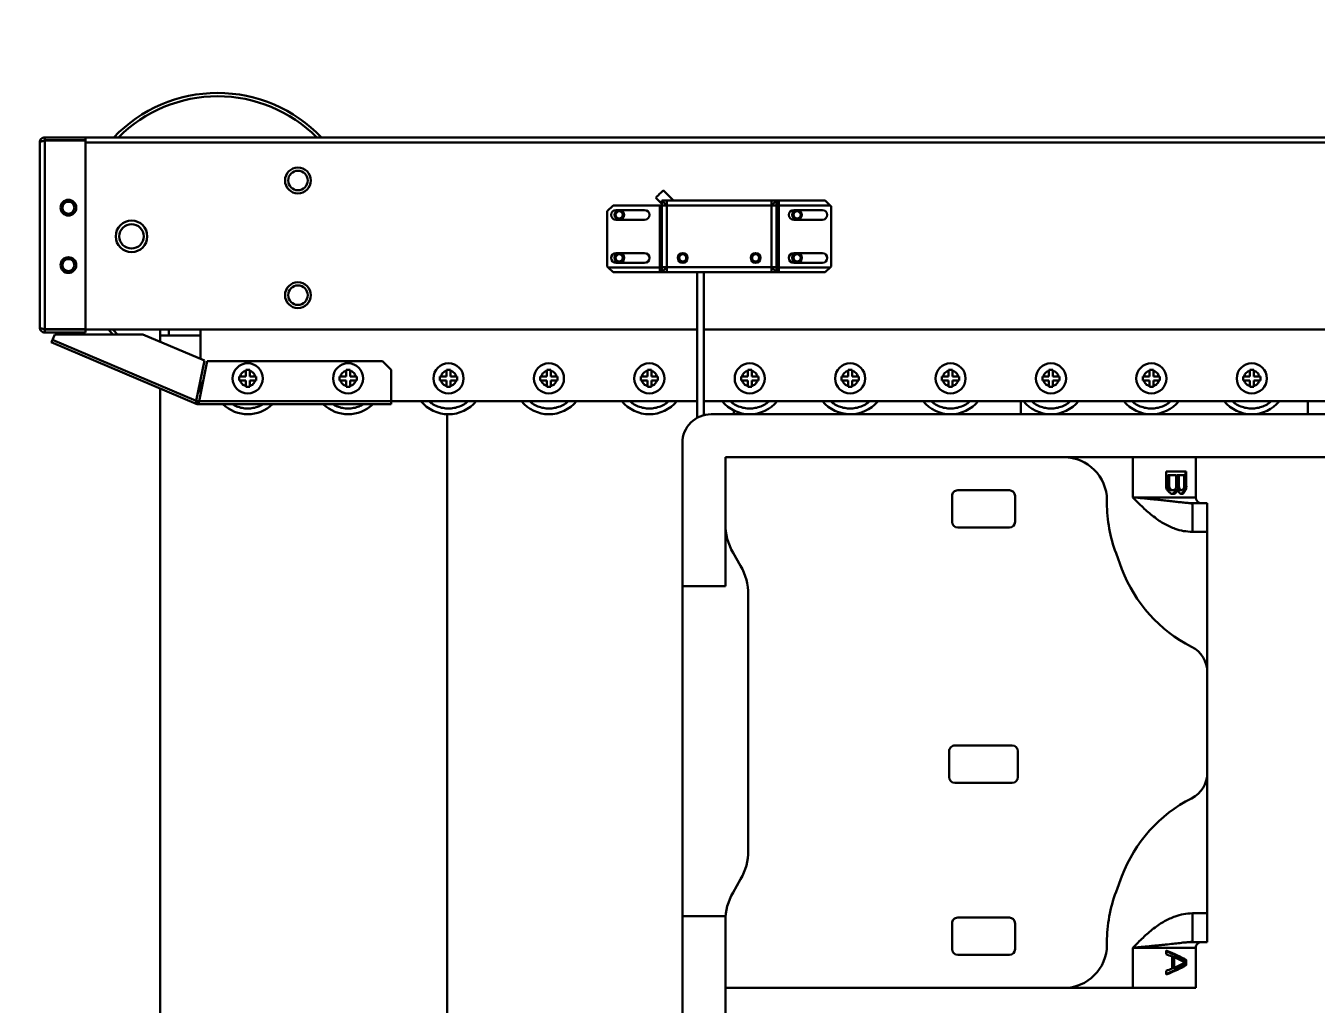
# Model space of a CAD drawing. Header units: millimetres. Extents: x 914 to 910632, y -176 to 682692.
# Drawn here: x 26223.9 to 26673.7, y 8323.2 to 8664.3 of the extents above; entities that cross this region are included whole.
import ezdxf

# ---------------------------------------------------------------- set-up
doc = ezdxf.new("R2010")
doc.units = ezdxf.units.MM
doc.layers.add('画图', color=3, linetype='Continuous', lineweight=30)
doc.styles.get("Standard").update_dxf_attribs({"font": 'arial.ttf'})
doc.dimstyles.new('INTE$0', dxfattribs={"dimscale": 80, "dimtxt": 3.5, "dimasz": 3, "dimexe": 3, "dimexo": 0, "dimgap": 1, "dimtad": 1, "dimdec": 0, "dimdsep": 46, "dimtxsty": 'Standard', "dimcen": 0, "dimclrd": 1, "dimclre": 1, "dimclrt": 3, "dimaunit": 1, "dimadec": 1, "dimazin": 2, "dimtfac": 1, "dimtdec": 0, "dimtmove": 0, "dimatfit": 0, "dimfxl": 1, "dimarcsym": 0})

# ---------------------------------------------------------------- blocks, each defined once
blk = doc.blocks.new('SDHGSJH')
at = {"color": 7, "linetype": 'Continuous', "lineweight": 30}
for p, q in [((2000, -336.74), (2000, 336.74)), ((2000, -336.74), (2000, 336.74)), ((1900, 328.22), (1900, -327.8)), ((1818, -152.79), (1818, 47.21)), ((1803, -127.79), (1803, -12.79)), ((1639, -127.79), (1639, -141.79)), ((1639, -127.79), (1661, -127.79)), ((1661, -141.79), (1661, -127.79)), ((1661, -127.79), (1685, -127.79)), ((1685, -127.79), (1803, -127.79)), ((1803, -127.79), (1803, -151.07)), ((1649.39, -132.6), (1642.62, -135.79)), ((1646.61, -138.5), (1646.61, -134.75)), ((1647.27, -134.75), (1646.61, -134.75)), ((1647.27, -134.54), (1647.27, -138.7)), ((1649.39, -132.45), (1649.39, -133.7)), ((1642.32, -137.45), (1642.32, -135.79)), ((1642.32, -135.79), (1642.62, -135.79)), ((1642.62, -137.45), (1642.32, -137.45)), ((1642.62, -135.79), (1642.62, -137.45)), ((1642.62, -137.45), (1649.39, -140.65)), ((1646.61, -138.5), (1647.27, -138.5)), ((1722, -139.29), (1704, -139.29)), ((1640.22, -143.79), (1635, -143.79)), ((1635, -153.79), (1635, -143.79)), ((1641.67, -143.73), (1640.22, -143.98)), ((1640.22, -153.79), (1640.22, -143.79)), ((1641.62, -143.71), (1640.54, -143.77)), ((1649.39, -139.54), (1649.39, -140.79)), ((1670, -143.72), (1670, -142.79)), ((1702, -150.29), (1702, -141.29)), ((1724, -141.29), (1724, -150.29)), ((1722, -152.29), (1704, -152.29)), ((1818, -152.79), (1803, -152.79)), ((1818, -267.79), (1818, -152.79)), ((1635, -153.79), (1640.22, -153.79)), ((1635, -202.79), (1635, -153.79)), ((1666.82, -161.28), (1664.75, -166.8)), ((1797.68, -165.65), (1800.32, -161.07)), ((1795, -264.93), (1795, -175.65)), ((1701, -210.29), (1701, -201.29)), ((1723, -199.29), (1703, -199.29)), ((1725, -201.29), (1725, -210.29)), ((1635, -237.79), (1635, -202.79)), ((1723, -212.29), (1703, -212.29)), ((1635, -286.79), (1635, -237.79)), ((1803, -289.5), (1803, -267.79)), ((1803, -267.79), (1818, -267.79)), ((1818, -317.79), (1818, -267.79)), ((1664.75, -273.78), (1666.82, -279.3)), ((1800.32, -279.5), (1797.68, -274.93)), ((1635, -286.79), (1640.22, -286.79)), ((1635, -296.79), (1635, -286.79)), ((1640.22, -296.79), (1640.22, -286.79)), ((1702, -299.29), (1702, -290.29)), ((1722, -288.29), (1704, -288.29)), ((1724, -290.29), (1724, -299.29)), ((1803, -289.5), (1803, -312.79)), ((1635, -296.79), (1640.22, -296.79)), ((1640.22, -296.6), (1641.67, -296.85)), ((1670, -296.85), (1670, -297.79)), ((1639, -298.79), (1639, -312.79)), ((1643.22, -300.91), (1642.77, -301.75)), ((1643.22, -300.91), (1642.79, -300.91)), ((1643.82, -300.29), (1643.22, -300.91)), ((1643.82, -300.29), (1643.29, -300.29)), ((1643.68, -300.08), (1644.22, -300.08)), ((1644.08, -301.33), (1643.81, -301.33)), ((1644.24, -300.09), (1643.82, -300.29)), ((1644.08, -301.33), (1644.72, -301.33)), ((1644.72, -301.33), (1645.17, -301.54)), ((1645.37, -301.33), (1645.52, -300.91)), ((1645.37, -301.33), (1646.08, -301.33)), ((1646.23, -300.91), (1645.52, -300.91)), ((1646.23, -300.91), (1646.08, -301.33)), ((1646.83, -300.29), (1646.14, -300.29)), ((1646.83, -300.29), (1646.23, -300.91)), ((1646.61, -300.08), (1647.44, -300.08)), ((1647.27, -301.33), (1646.78, -301.33)), ((1647.28, -300.08), (1646.83, -300.29)), ((1647.88, -301.33), (1647.27, -301.33)), ((1647.88, -301.33), (1648.33, -301.54)), ((1661, -312.79), (1661, -298.79)), ((1722, -301.29), (1704, -301.29)), ((1642.32, -307.79), (1642.32, -302.79)), ((1642.62, -302.79), (1642.32, -302.79)), ((1642.77, -301.75), (1642.43, -301.75)), ((1642.77, -301.75), (1642.62, -302.79)), ((1642.62, -302.79), (1642.62, -307.79)), ((1643.04, -302.58), (1643.04, -306.54)), ((1644.5, -301.54), (1645.17, -301.54)), ((1644.78, -301.95), (1645.47, -301.95)), ((1644.93, -306.54), (1644.93, -302.58)), ((1644.93, -302.58), (1645.62, -302.58)), ((1645.17, -301.54), (1645.47, -301.95)), ((1645.47, -301.95), (1645.62, -302.58)), ((1645.62, -302.58), (1645.62, -306.54)), ((1645.82, -302.58), (1645.82, -306.54)), ((1647.78, -301.54), (1648.33, -301.54)), ((1648.13, -301.95), (1648.63, -301.95)), ((1648.3, -306.54), (1648.3, -302.58)), ((1648.3, -302.58), (1648.78, -302.58)), ((1648.33, -301.54), (1648.63, -301.95)), ((1648.63, -301.95), (1648.78, -302.58)), ((1648.78, -302.58), (1648.78, -306.54)), ((1649.39, -302.79), (1649.39, -307.79)), ((1649.39, -307.79), (1642.32, -307.79)), ((1643.04, -306.54), (1644.93, -306.54)), ((1644.93, -306.54), (1645.62, -306.54)), ((1645.82, -306.54), (1648.3, -306.54)), ((1648.3, -306.54), (1648.78, -306.54)), ((1593, -312.79), (1654.44, -312.79)), ((1661, -312.79), (1654.44, -312.79)), ((1685, -312.79), (1661, -312.79)), ((1803, -312.79), (1685, -312.79)), ((1138, -327.79), (1808, -327.79)), ((1600, -332.29), (1600, -327.79)), ((1700, -327.79), (1700, -332.29)), ((1800, -329.06), (1800, -327.79)), ((1810.46, -327.48), (1810.46, -377.29)), ((1812.86, -377.29), (1812.86, -326.53)), ((1810.46, -332.29), (1116, -332.29)), ((1919.5, -332.29), (1812.86, -332.29)), ((1919.5, -331.29), (1919.5, -332.29)), ((1986.79, -331.29), (1919.5, -331.29)), ((1986.43, -332.29), (1919.5, -332.29)), ((1919.5, -332.29), (1919.5, -343.29)), ((1986.43, -332.29), (1983.58, -346.29)), ((1984.56, -346.49), (1987.41, -332.49)), ((1986.79, -332.29), (1986.43, -332.29)), ((1986.79, -332.29), (1986.79, -331.29)), ((1987.08, -332.35), (1987.47, -331.43)), ((1987.08, -332.35), (1987.41, -332.49)), ((2037.57, -353.78), (1987.41, -332.49)), ((1987.47, -331.43), (2037.96, -352.86)), ((1618.8, -337.63), (1618.8, -337.29)), ((1618.8, -337.29), (1620.2, -337.29)), ((1620.2, -337.29), (1620.2, -337.63)), ((1653.8, -337.63), (1653.8, -337.29)), ((1653.8, -337.29), (1655.2, -337.29)), ((1655.2, -337.29), (1655.2, -337.63)), ((1688.8, -337.63), (1688.8, -337.29)), ((1688.8, -337.29), (1690.2, -337.29)), ((1690.2, -337.29), (1690.2, -337.63)), ((1723.8, -337.63), (1723.8, -337.29)), ((1723.8, -337.29), (1725.2, -337.29)), ((1725.2, -337.29), (1725.2, -337.63)), ((1758.8, -337.63), (1758.8, -337.29)), ((1758.8, -337.29), (1760.2, -337.29)), ((1760.2, -337.29), (1760.2, -337.63)), ((1793.8, -337.63), (1793.8, -337.29)), ((1793.8, -337.29), (1795.2, -337.29)), ((1795.2, -337.29), (1795.2, -337.63)), ((1828.8, -337.63), (1828.8, -337.29)), ((1828.8, -337.29), (1830.2, -337.29)), ((1830.2, -337.29), (1830.2, -337.63)), ((1863.8, -337.63), (1863.8, -337.29)), ((1863.8, -337.29), (1865.2, -337.29)), ((1865.2, -337.29), (1865.2, -337.63)), ((1898.8, -337.63), (1898.8, -337.29)), ((1898.8, -337.29), (1900.2, -337.29)), ((1900.2, -337.29), (1900.2, -337.63)), ((1933.8, -337.63), (1933.8, -337.29)), ((1933.8, -337.29), (1935.2, -337.29)), ((1935.2, -337.29), (1935.2, -337.63)), ((1968.8, -337.63), (1968.8, -337.29)), ((1968.8, -337.29), (1970.2, -337.29)), ((1970.2, -337.29), (1970.2, -337.63)), ((1986, -335.29), (1985.85, -335.14)), ((1986, -339.42), (1986, -335.29)), ((1616.5, -339.59), (1616.84, -339.59)), ((1616.5, -340.99), (1616.5, -339.59)), ((1616.84, -340.99), (1616.5, -340.99)), ((1618.8, -339.59), (1616.84, -339.59)), ((1616.84, -340.99), (1618.8, -340.99)), ((1618.8, -337.63), (1618.8, -339.59)), ((1618.8, -340.99), (1618.8, -342.95)), ((1620.2, -339.59), (1620.2, -337.63)), ((1622.16, -339.59), (1620.2, -339.59)), ((1620.2, -342.95), (1620.2, -340.99)), ((1620.2, -340.99), (1622.16, -340.99)), ((1622.16, -339.59), (1622.5, -339.59)), ((1622.5, -340.99), (1622.16, -340.99)), ((1622.5, -339.59), (1622.5, -340.99)), ((1651.5, -339.59), (1651.84, -339.59)), ((1651.5, -340.99), (1651.5, -339.59)), ((1651.84, -340.99), (1651.5, -340.99)), ((1653.8, -339.59), (1651.84, -339.59)), ((1651.84, -340.99), (1653.8, -340.99)), ((1653.8, -337.63), (1653.8, -339.59)), ((1653.8, -340.99), (1653.8, -342.95)), ((1655.2, -339.59), (1655.2, -337.63)), ((1657.16, -339.59), (1655.2, -339.59)), ((1655.2, -342.95), (1655.2, -340.99)), ((1655.2, -340.99), (1657.16, -340.99)), ((1657.16, -339.59), (1657.5, -339.59)), ((1657.5, -340.99), (1657.16, -340.99)), ((1657.5, -339.59), (1657.5, -340.99)), ((1686.5, -339.59), (1686.84, -339.59)), ((1686.5, -340.99), (1686.5, -339.59)), ((1686.84, -340.99), (1686.5, -340.99)), ((1688.8, -339.59), (1686.84, -339.59)), ((1686.84, -340.99), (1688.8, -340.99)), ((1688.8, -337.63), (1688.8, -339.59)), ((1688.8, -340.99), (1688.8, -342.95)), ((1690.2, -339.59), (1690.2, -337.63)), ((1692.16, -339.59), (1690.2, -339.59)), ((1690.2, -342.95), (1690.2, -340.99)), ((1690.2, -340.99), (1692.16, -340.99)), ((1692.16, -339.59), (1692.5, -339.59)), ((1692.5, -340.99), (1692.16, -340.99)), ((1692.5, -339.59), (1692.5, -340.99)), ((1721.5, -339.59), (1721.84, -339.59)), ((1721.5, -340.99), (1721.5, -339.59)), ((1721.84, -340.99), (1721.5, -340.99)), ((1723.8, -339.59), (1721.84, -339.59)), ((1721.84, -340.99), (1723.8, -340.99)), ((1723.8, -337.63), (1723.8, -339.59)), ((1723.8, -340.99), (1723.8, -342.95)), ((1725.2, -339.59), (1725.2, -337.63)), ((1727.16, -339.59), (1725.2, -339.59)), ((1725.2, -342.95), (1725.2, -340.99)), ((1725.2, -340.99), (1727.16, -340.99)), ((1727.16, -339.59), (1727.5, -339.59)), ((1727.5, -340.99), (1727.16, -340.99)), ((1727.5, -339.59), (1727.5, -340.99)), ((1756.5, -339.59), (1756.84, -339.59)), ((1756.5, -340.99), (1756.5, -339.59)), ((1756.84, -340.99), (1756.5, -340.99)), ((1758.8, -339.59), (1756.84, -339.59)), ((1756.84, -340.99), (1758.8, -340.99)), ((1758.8, -337.63), (1758.8, -339.59)), ((1758.8, -340.99), (1758.8, -342.95)), ((1760.2, -339.59), (1760.2, -337.63)), ((1762.16, -339.59), (1760.2, -339.59)), ((1760.2, -342.95), (1760.2, -340.99)), ((1760.2, -340.99), (1762.16, -340.99)), ((1762.16, -339.59), (1762.5, -339.59)), ((1762.5, -340.99), (1762.16, -340.99)), ((1762.5, -339.59), (1762.5, -340.99)), ((1791.5, -339.59), (1791.84, -339.59)), ((1791.5, -340.99), (1791.5, -339.59)), ((1791.84, -340.99), (1791.5, -340.99)), ((1793.8, -339.59), (1791.84, -339.59)), ((1791.84, -340.99), (1793.8, -340.99)), ((1793.8, -337.63), (1793.8, -339.59)), ((1793.8, -340.99), (1793.8, -342.95)), ((1795.2, -339.59), (1795.2, -337.63)), ((1797.16, -339.59), (1795.2, -339.59)), ((1795.2, -342.95), (1795.2, -340.99)), ((1795.2, -340.99), (1797.16, -340.99)), ((1797.16, -339.59), (1797.5, -339.59)), ((1797.5, -340.99), (1797.16, -340.99)), ((1797.5, -339.59), (1797.5, -340.99)), ((1826.5, -339.59), (1826.84, -339.59)), ((1826.5, -340.99), (1826.5, -339.59)), ((1826.84, -340.99), (1826.5, -340.99)), ((1828.8, -339.59), (1826.84, -339.59)), ((1826.84, -340.99), (1828.8, -340.99)), ((1828.8, -337.63), (1828.8, -339.59)), ((1828.8, -340.99), (1828.8, -342.95)), ((1830.2, -339.59), (1830.2, -337.63)), ((1832.16, -339.59), (1830.2, -339.59)), ((1830.2, -342.95), (1830.2, -340.99)), ((1830.2, -340.99), (1832.16, -340.99)), ((1832.16, -339.59), (1832.5, -339.59)), ((1832.5, -340.99), (1832.16, -340.99)), ((1832.5, -339.59), (1832.5, -340.99)), ((1861.5, -339.59), (1861.84, -339.59)), ((1861.5, -340.99), (1861.5, -339.59)), ((1861.84, -340.99), (1861.5, -340.99)), ((1863.8, -339.59), (1861.84, -339.59)), ((1861.84, -340.99), (1863.8, -340.99)), ((1863.8, -337.63), (1863.8, -339.59)), ((1863.8, -340.99), (1863.8, -342.95)), ((1865.2, -339.59), (1865.2, -337.63)), ((1867.16, -339.59), (1865.2, -339.59)), ((1865.2, -342.95), (1865.2, -340.99)), ((1865.2, -340.99), (1867.16, -340.99)), ((1867.16, -339.59), (1867.5, -339.59)), ((1867.5, -340.99), (1867.16, -340.99)), ((1867.5, -339.59), (1867.5, -340.99)), ((1896.5, -339.59), (1896.84, -339.59)), ((1896.5, -340.99), (1896.5, -339.59)), ((1896.84, -340.99), (1896.5, -340.99)), ((1898.8, -339.59), (1896.84, -339.59)), ((1896.84, -340.99), (1898.8, -340.99)), ((1898.8, -337.63), (1898.8, -339.59)), ((1898.8, -340.99), (1898.8, -342.95)), ((1900.2, -339.59), (1900.2, -337.63)), ((1902.16, -339.59), (1900.2, -339.59)), ((1900.2, -342.95), (1900.2, -340.99)), ((1900.2, -340.99), (1902.16, -340.99)), ((1902.16, -339.59), (1902.5, -339.59)), ((1902.5, -340.99), (1902.16, -340.99)), ((1902.5, -339.59), (1902.5, -340.99)), ((1931.5, -339.59), (1931.84, -339.59)), ((1931.5, -340.99), (1931.5, -339.59)), ((1931.84, -340.99), (1931.5, -340.99)), ((1933.8, -339.59), (1931.84, -339.59)), ((1931.84, -340.99), (1933.8, -340.99)), ((1933.8, -337.63), (1933.8, -339.59)), ((1933.8, -340.99), (1933.8, -342.95)), ((1935.2, -339.59), (1935.2, -337.63)), ((1937.16, -339.59), (1935.2, -339.59)), ((1935.2, -342.95), (1935.2, -340.99)), ((1935.2, -340.99), (1937.16, -340.99)), ((1937.16, -339.59), (1937.5, -339.59)), ((1937.5, -340.99), (1937.16, -340.99)), ((1937.5, -339.59), (1937.5, -340.99)), ((1966.5, -339.59), (1966.84, -339.59)), ((1966.5, -340.99), (1966.5, -339.59)), ((1966.84, -340.99), (1966.5, -340.99)), ((1968.8, -339.59), (1966.84, -339.59)), ((1966.84, -340.99), (1968.8, -340.99)), ((1968.8, -337.63), (1968.8, -339.59)), ((1968.8, -340.99), (1968.8, -342.95)), ((1970.2, -339.59), (1970.2, -337.63)), ((1972.16, -339.59), (1970.2, -339.59)), ((1970.2, -342.95), (1970.2, -340.99)), ((1970.2, -340.99), (1972.16, -340.99)), ((1972.16, -339.59), (1972.5, -339.59)), ((1972.5, -340.99), (1972.16, -340.99)), ((1972.5, -339.59), (1972.5, -340.99)), ((1618.8, -343.29), (1618.8, -342.95)), ((1620.2, -343.29), (1618.8, -343.29)), ((1620.2, -342.95), (1620.2, -343.29)), ((1653.8, -343.29), (1653.8, -342.95)), ((1655.2, -343.29), (1653.8, -343.29)), ((1655.2, -342.95), (1655.2, -343.29)), ((1688.8, -343.29), (1688.8, -342.95)), ((1690.2, -343.29), (1688.8, -343.29)), ((1690.2, -342.95), (1690.2, -343.29)), ((1723.8, -343.29), (1723.8, -342.95)), ((1725.2, -343.29), (1723.8, -343.29)), ((1725.2, -342.95), (1725.2, -343.29)), ((1758.8, -343.29), (1758.8, -342.95)), ((1760.2, -343.29), (1758.8, -343.29)), ((1760.2, -342.95), (1760.2, -343.29)), ((1793.8, -343.29), (1793.8, -342.95)), ((1795.2, -343.29), (1793.8, -343.29)), ((1795.2, -342.95), (1795.2, -343.29)), ((1828.8, -343.29), (1828.8, -342.95)), ((1830.2, -343.29), (1828.8, -343.29)), ((1830.2, -342.95), (1830.2, -343.29)), ((1863.8, -343.29), (1863.8, -342.95)), ((1865.2, -343.29), (1863.8, -343.29)), ((1865.2, -342.95), (1865.2, -343.29)), ((1898.8, -343.29), (1898.8, -342.95)), ((1900.2, -343.29), (1898.8, -343.29)), ((1900.2, -342.95), (1900.2, -343.29)), ((1919.5, -343.29), (1922.5, -346.29)), ((1922.5, -346.29), (1983.58, -346.29)), ((1933.8, -343.29), (1933.8, -342.95)), ((1935.2, -343.29), (1933.8, -343.29)), ((1935.2, -342.95), (1935.2, -343.29)), ((1968.8, -343.29), (1968.8, -342.95)), ((1970.2, -343.29), (1968.8, -343.29)), ((1970.2, -342.95), (1970.2, -343.29)), ((1984.56, -346.49), (2006.08, -355.62)), ((1986, -357.29), (1986, -347.1)), ((1986, -355.29), (1997, -355.29)), ((1997, -357.29), (1997, -355.29)), ((1997, -355.29), (2000, -355.29)), ((2000, -355.29), (2000, -353.04)), ((2000, -355.29), (2000, -357.29)), ((2036.79, -355.62), (2037.57, -353.78)), ((1810.46, -357.29), (1017.09, -357.29)), ((1113, -357.29), (1810.46, -357.29)), ((1812.86, -357.29), (1986, -357.29)), ((2026, -357.29), (1812.86, -357.29)), ((2006.08, -355.62), (2036.79, -355.62)), ((2016.5, -355.62), (2018, -357.29)), ((2026, -356.29), (2026, -357.29)), ((2040.26, -356.29), (2026, -356.29)), ((2040.26, -357.29), (2026, -357.29)), ((2026, -422.55), (2026, -357.29)), ((2026, -357.39), (2026, -423.19)), ((2026, -357.39), (2040.26, -357.39)), ((2040, -357.29), (2040, -357.39)), ((2040.26, -356.29), (2040.26, -357.29)), ((2040.26, -357.39), (2040.26, -423.19)), ((2042, -358.02), (2042, -422.55)), ((1949.9, -366.61), (1949.9, -366.77)), ((1768.16, -377.29), (1766.45, -378.99)), ((1784.42, -377.29), (1768.16, -377.29)), ((1784.42, -378.99), (1784.42, -377.29)), ((1784.42, -377.29), (1785.16, -377.29)), ((1785.16, -378.99), (1785.16, -377.29)), ((1786.86, -377.29), (1785.16, -377.29)), ((1786.87, -377.42), (1786.86, -377.29)), ((1823.45, -377.29), (1786.86, -377.29)), ((1786.88, -377.8), (1786.87, -377.42)), ((1786.89, -378.36), (1786.88, -377.8)), ((1823.44, -377.8), (1823.43, -378.36)), ((1823.45, -377.29), (1823.44, -377.42)), ((1823.44, -377.42), (1823.44, -377.8)), ((1823.45, -377.29), (1825.16, -377.29)), ((1825.16, -378.99), (1825.16, -377.29)), ((1825.16, -377.29), (1825.89, -377.29)), ((1825.89, -378.99), (1825.89, -377.29)), ((1842.16, -377.29), (1825.89, -377.29)), ((1843.86, -378.99), (1842.16, -377.29)), ((1766.45, -378.99), (1766.16, -379.29)), ((1766.16, -400.29), (1766.16, -379.29)), ((1766.45, -378.99), (1784.42, -378.99)), ((1779.16, -380.59), (1769.16, -380.59)), ((1785.16, -378.99), (1784.42, -378.99)), ((1784.42, -378.99), (1784.42, -400.58)), ((1785.16, -378.99), (1785.29, -379)), ((1785.16, -378.99), (1785.16, -400.58)), ((1785.29, -379), (1785.67, -379.01)), ((1785.67, -379.01), (1786.23, -379.02)), ((1786.23, -379.02), (1786.89, -379.02)), ((1823.42, -379.02), (1786.89, -379.02)), ((1786.89, -379.02), (1786.89, -400.55)), ((1823.43, -378.36), (1823.42, -379.02)), ((1823.42, -379.02), (1824.08, -379.02)), ((1823.42, -400.55), (1823.42, -379.02)), ((1824.08, -379.02), (1824.65, -379.01)), ((1824.65, -379.01), (1825.02, -379)), ((1825.02, -379), (1825.16, -378.99)), ((1825.16, -400.58), (1825.16, -378.99)), ((1825.89, -378.99), (1825.16, -378.99)), ((1825.89, -400.58), (1825.89, -378.99)), ((1825.89, -378.99), (1843.86, -378.99)), ((1841.16, -380.59), (1831.16, -380.59)), ((1844.16, -379.29), (1843.86, -378.99)), ((1844.16, -379.29), (1844.16, -398.58)), ((1769.16, -383.99), (1779.16, -383.99)), ((1831.16, -383.99), (1841.16, -383.99)), ((1779.16, -395.59), (1769.16, -395.59)), ((1841.16, -395.59), (1831.16, -395.59)), ((1766.16, -400.29), (1766.45, -400.58)), ((1769.16, -398.99), (1779.16, -398.99)), ((1831.16, -398.99), (1841.16, -398.99)), ((1842.16, -400.58), (1844.16, -398.58)), ((1784.42, -400.58), (1766.45, -400.58)), ((1766.45, -400.58), (1768.16, -402.29)), ((1768.16, -402.29), (1784.42, -402.29)), ((1784.42, -400.58), (1784.42, -402.29)), ((1784.42, -400.58), (1785.16, -400.58)), ((1785.16, -402.29), (1784.42, -402.29)), ((1785.29, -400.57), (1785.16, -400.58)), ((1785.16, -400.58), (1785.16, -402.29)), ((1786.86, -402.29), (1785.16, -402.29)), ((1785.67, -400.57), (1785.29, -400.57)), ((1786.23, -400.56), (1785.67, -400.57)), ((1786.86, -402.29), (1786.87, -402.16)), ((1786.86, -402.29), (1823.45, -402.29)), ((1786.87, -402.16), (1786.88, -401.78)), ((1786.88, -401.78), (1786.89, -401.22)), ((1786.89, -401.22), (1786.89, -400.55)), ((1786.89, -400.55), (1823.42, -400.55)), ((1821.04, -402.29), (1824.63, -405.87)), ((1824.08, -400.56), (1823.42, -400.55)), ((1823.42, -400.55), (1823.43, -401.22)), ((1823.43, -401.22), (1823.44, -401.78)), ((1823.44, -401.78), (1823.44, -402.16)), ((1823.44, -402.16), (1823.45, -402.29)), ((1823.45, -402.29), (1825.16, -402.29)), ((1824.65, -400.57), (1824.08, -400.56)), ((1825.02, -400.57), (1824.65, -400.57)), ((1825.16, -400.58), (1825.02, -400.57)), ((1825.16, -400.58), (1825.16, -402.29)), ((1825.16, -400.58), (1825.89, -400.58)), ((1827.24, -403.26), (1825.16, -401.17)), ((1842.16, -400.58), (1825.89, -400.58)), ((2026, -422.55), (74, -422.55)), ((2026, -424.29), (74, -424.29)), ((2026, -423.19), (2040.26, -423.19)), ((2026, -423.19), (2026, -423.29)), ((2026, -424.29), (2026, -423.29)), ((2040.26, -423.29), (2026, -423.29)), ((2040.26, -424.29), (2026, -424.29)), ((2040.26, -424.29), (2040.26, -423.29))]:
    blk.add_line(p, q, dxfattribs=at)
at = {"color": 8, "linetype": 'Continuous', "lineweight": 30}
for p, q in [((1639, -141.79), (1661, -141.79)), ((1640.22, -143.79), (1641.73, -143.72)), ((1661, -298.79), (1639, -298.79)), ((2040.26, -357.29), (2040.26, -357.39)), ((2040.26, -423.19), (2040.26, -423.29))]:
    blk.add_line(p, q, dxfattribs=at)
at = {"color": 7, "linetype": 'Continuous', "lineweight": 30, "flags": 128}
for points in [[(2037.57, -353.78), (2037.64, -353.6), (2037.72, -353.43), (2037.79, -353.27), (2037.84, -353.13), (2037.89, -353.01), (2037.93, -352.93), (2037.95, -352.88), (2037.96, -352.86)], [(1827.24, -403.26), (1827.14, -403.36), (1826.86, -403.64), (1826.44, -404.07), (1825.94, -404.57), (1825.43, -405.07), (1825.01, -405.49), (1824.73, -405.77), (1824.63, -405.87)]]:
    blk.add_lwpolyline(points, dxfattribs=at)
at = {"color": 8, "linetype": 'Continuous', "lineweight": 30, "flags": 128}
blk.add_lwpolyline([(2014.91, -355.62), (2016.16, -356.95), (2016.46, -357.29)], dxfattribs=at)
at = {"color": 7, "linetype": 'Continuous', "lineweight": 30}
for centre, radius in [((1619.5, -340.29), 5.25), ((1654.5, -340.29), 5.25), ((1689.5, -340.29), 5.25), ((1724.5, -340.29), 5.25), ((1759.5, -340.29), 5.25), ((1794.5, -340.29), 5.25), ((1829.5, -340.29), 5.25), ((1864.5, -340.29), 5.25), ((1899.5, -340.29), 5.25), ((1934.5, -340.29), 5.25), ((1969.5, -340.29), 5.25), ((1952, -369.29), 4.5), ((1952, -369.29), 3.4), ((2032, -379.79), 2.75), ((2032, -379.79), 2.1), ((1778, -382.29), 1.7), ((1778, -382.29), 1.25), ((1792.46, -382.29), 1.7), ((1792.46, -382.29), 1.25), ((1817.86, -382.29), 1.7), ((1817.86, -382.29), 1.25), ((1840, -382.29), 1.7), ((1840, -382.29), 1.25), ((2010, -389.79), 5.5), ((2010, -389.79), 4.25), ((1778, -397.29), 1.7), ((1840, -397.29), 1.7), ((1778, -397.29), 1.25), ((1840, -397.29), 1.25), ((2032, -399.79), 2.75), ((2032, -399.79), 2.1), ((1952, -409.29), 4.5), ((1952, -409.29), 3.4)]:
    blk.add_circle(centre, radius, dxfattribs=at)
for centre, radius, start, end in [((1685, -142.79), 15, 90, 180), ((1704, -141.29), 2, 90, 180), ((1722, -141.29), 2, 0, 90), ((1637, -141.79), 2, 270, 0), ((1620, -143.72), 50, 339.444, 0), ((1704, -150.29), 2, 180, 270), ((1722, -150.29), 2, 270, 0), ((1783, -151.07), 20, 330, 0), ((1815, -175.65), 20, 150, 180), ((1617.93, -149.24), 50, 296.8187, 339.444), ((1645, -202.79), 10, 116.8187, 180), ((1703, -201.29), 2, 90, 180), ((1723, -201.29), 2, 0, 90), ((1703, -210.29), 2, 180, 270), ((1723, -210.29), 2, 270, 0), ((1645, -237.79), 10, 180, 243.1813), ((1617.93, -291.33), 50, 20.556, 63.1813), ((1815, -264.93), 20, 180, 210), ((1620, -296.85), 50, 0, 20.556), ((1783, -289.5), 20, 0, 30), ((1704, -290.29), 2, 90, 180), ((1722, -290.29), 2, 0, 90), ((1637, -298.79), 2, 0, 90), ((1685, -297.79), 15, 180, 270), ((1704, -299.29), 2, 180, 270), ((1722, -299.29), 2, 270, 0), ((1808, -317.79), 10, 270, 0), ((1619.5, -340.29), 12.5, 39.7918, 140.2082), ((1654.5, -340.29), 12.5, 39.7918, 140.2082), ((1689.5, -340.29), 12.5, 39.7918, 140.2082), ((1724.5, -340.29), 12.5, 39.7918, 140.2082), ((1759.5, -340.29), 12.5, 39.7918, 139.4642), ((1794.5, -340.29), 12.5, 39.7918, 140.2082), ((1829.5, -340.29), 12.5, 39.7918, 140.2082), ((1864.5, -340.29), 12.5, 39.7918, 140.2082), ((1899.5, -340.29), 12.5, 39.7918, 140.2082), ((1934.5, -340.29), 12.5, 46.0545, 133.9455), ((1969.5, -340.29), 12.5, 46.0545, 133.9455), ((1986.79, -333.02), 1.74, 67, 90), ((1986.79, -333.02), 0.737, 67, 90), ((1769.16, -382.29), 1.7, 90, 270), ((1779.16, -382.29), 1.7, 270, 90), ((1831.16, -382.29), 1.7, 90, 270), ((1841.16, -382.29), 1.7, 270, 90), ((1769.16, -397.29), 1.7, 90, 270), ((1779.16, -397.29), 1.7, 270, 90), ((1831.16, -397.29), 1.7, 90, 270), ((1841.16, -397.29), 1.7, 270, 90), ((1980, -389.79), 50, 223.6301, 316.3699)]:
    blk.add_arc(centre, radius, start, end, dxfattribs=at)
at = {"color": 8, "linetype": 'Continuous', "lineweight": 30}
blk.add_arc((1980, -389.79), 48.85, 224.935, 315.065, dxfattribs=at)
at = {"color": 7, "linetype": 'Continuous', "lineweight": 30}
for centre, major_axis, ratio, start_param, end_param in [((1661, -134.12), (-21.97, -5.46), 0.222648, 5.213182, 5.671735), ((1661, -135.27), (-21.97, -5.34), 0.218533, 5.372125, 5.634447), ((1661, -135.34), (-21.97, -5.34), 0.218533, 5.215446, 5.333273), ((1661, -139.12), (-21.97, 5.46), 0.222648, 0.611451, 1.070003), ((1661, -137.98), (-21.97, 5.34), 0.218533, 0.648739, 0.91106), ((1661, -137.91), (-21.97, 5.34), 0.218533, 0.949912, 1.067739), ((1661, -295.5), (-19.09, -27.72), 0.394462, 5.167401, 5.197033), ((1661, -297.87), (-21.33, -13.87), 0.388181, 5.400959, 5.440213), ((1661, -299.21), (-21.97, -5.34), 0.218533, 5.565909, 5.595193), ((1661, -300.53), (-21.97, -5.34), 0.218533, 5.556172, 5.585418), ((1661, -301.99), (-21.97, 5.34), 0.218533, 0.746457, 0.775559), ((1661, -300.67), (-21.97, 5.34), 0.218533, 0.756165, 0.785246), ((1661, -301.15), (-21.33, 13.87), 0.388181, 0.97948, 1.018189), ((1661, -301.54), (17.41, -42.73), 0.314774, 4.570346, 4.580018), ((1661, -300.99), (-21.33, -13.87), 0.388181, 5.206955, 5.245653), ((1661, -300.6), (-21.97, -5.34), 0.218533, 5.372125, 5.401189), ((1661, -301.92), (-21.97, -5.34), 0.218533, 5.362425, 5.391506), ((1661, -300.53), (-21.97, 5.34), 0.218533, 0.949912, 0.979159), ((1661, -299.21), (-21.97, 5.34), 0.218533, 0.959649, 0.988933), ((1661, -297.87), (-21.33, 13.87), 0.388181, 1.183167, 1.22242), ((1661, -295.5), (19.09, -27.72), 0.394462, 4.636825, 4.666457), ((1661, -278.31), (-15.88, -107.68), 0.141419, 4.952593, 4.962513), ((1661, -291.64), (-16.43, -64.52), 0.226815, 4.930336, 4.940141), ((1661, -298.52), (-20.41, -19.81), 0.414084, 5.256307, 5.275871), ((1661, -302.89), (-20.41, 19.81), 0.414084, 1.10467, 1.12404), ((1661, -304.77), (16.43, -64.52), 0.226815, 4.611168, 4.620846), ((1661, -304.14), (-16.43, -64.52), 0.226815, 4.736221, 4.745896), ((1661, -302.68), (-20.41, -19.81), 0.414084, 5.062395, 5.081756), ((1661, -298.52), (-20.41, 19.81), 0.414084, 1.30827, 1.327833), ((1661, -291.64), (16.43, -64.52), 0.226815, 4.814961, 4.824766), ((1661, -278.31), (15.88, -107.68), 0.141419, 4.910897, 4.920817)]:
    blk.add_ellipse(centre, major_axis=major_axis, ratio=ratio, start_param=start_param, end_param=end_param, dxfattribs=at)
for points, knots in [([(1640.22, -153.79), (1641.24, -153.73), (1643.3, -153.62), (1645.92, -152.87), (1648.12, -151.97), (1649.95, -151.03), (1651.83, -149.87), (1653.73, -148.5), (1655.62, -146.94), (1657.42, -145.31), (1659.2, -143.59), (1660.38, -142.4), (1661, -141.79)], [0, 0, 0, 0, 0.124884, 0.2498077, 0.3295782, 0.4127364, 0.4998447, 0.5989024, 0.6978837, 0.7965797, 0.8941531, 1, 1, 1, 1]), ([(1640.22, -286.79), (1641.24, -286.85), (1643.3, -286.96), (1645.92, -287.71), (1648.12, -288.6), (1649.95, -289.54), (1651.83, -290.7), (1653.73, -292.08), (1655.62, -293.63), (1657.42, -295.26), (1659.2, -296.99), (1660.38, -298.17), (1661, -298.79)], [0, 0, 0, 0, 0.1248837, 0.2498084, 0.3295769, 0.412735, 0.4998456, 0.5989031, 0.6978811, 0.7965801, 0.8941534, 1, 1, 1, 1]), ([(1640.22, -296.79), (1640.77, -296.81), (1641.9, -296.84), (1643.64, -297.03), (1645.45, -297.23), (1647.42, -297.46), (1649.13, -297.64), (1650.55, -297.79), (1651.57, -297.9), (1652.67, -298.01), (1653.87, -298.13), (1655.5, -298.28), (1657.87, -298.5), (1659.85, -298.68), (1661, -298.79)], [0, 0, 0, 0, 0.0977512, 0.1973095, 0.2941044, 0.391164, 0.5000355, 0.5439437, 0.5909108, 0.6409209, 0.6939837, 0.750091, 0.8545926, 1, 1, 1, 1]), ([(1986.43, -332.29), (1986.46, -332.16), (1986.52, -331.89), (1986.61, -331.56), (1986.7, -331.33), (1986.76, -331.3), (1986.79, -331.29)], [0, 0, 0, 0, 0.249976, 0.499992, 0.750007, 1, 1, 1, 1]), ([(1987.47, -331.43), (1987.49, -331.45), (1987.53, -331.5), (1987.53, -331.75), (1987.48, -332.09), (1987.43, -332.35), (1987.41, -332.49)], [0, 0, 0, 0, 0.249986, 0.500057, 0.75002, 1, 1, 1, 1]), ([(1616.84, -339.59), (1616.92, -339.36), (1617.08, -338.9), (1617.53, -338.32), (1618.12, -337.86), (1618.57, -337.71), (1618.8, -337.63)], [0, 0, 0, 0, 0.2456202, 0.5000027, 0.754418, 1, 1, 1, 1]), ([(1618.8, -342.95), (1618.57, -342.87), (1618.12, -342.71), (1617.53, -342.25), (1617.08, -341.67), (1616.92, -341.21), (1616.84, -340.99)], [0, 0, 0, 0, 0.245583, 0.5, 0.754417, 1, 1, 1, 1]), ([(1620.2, -337.63), (1620.43, -337.71), (1620.88, -337.86), (1621.47, -338.32), (1621.92, -338.9), (1622.08, -339.36), (1622.16, -339.59)], [0, 0, 0, 0, 0.245582, 0.4999973, 0.7543798, 1, 1, 1, 1]), ([(1622.16, -340.99), (1622.08, -341.21), (1621.92, -341.67), (1621.47, -342.25), (1620.88, -342.71), (1620.43, -342.87), (1620.2, -342.95)], [0, 0, 0, 0, 0.245583, 0.5, 0.754417, 1, 1, 1, 1]), ([(1651.84, -339.59), (1651.92, -339.36), (1652.08, -338.9), (1652.53, -338.32), (1653.12, -337.86), (1653.57, -337.71), (1653.8, -337.63)], [0, 0, 0, 0, 0.2456202, 0.5000027, 0.754418, 1, 1, 1, 1]), ([(1653.8, -342.95), (1653.57, -342.87), (1653.12, -342.71), (1652.53, -342.25), (1652.08, -341.67), (1651.92, -341.21), (1651.84, -340.99)], [0, 0, 0, 0, 0.245583, 0.5, 0.754417, 1, 1, 1, 1]), ([(1655.2, -337.63), (1655.43, -337.71), (1655.88, -337.86), (1656.47, -338.32), (1656.92, -338.9), (1657.08, -339.36), (1657.16, -339.59)], [0, 0, 0, 0, 0.245619, 0.5, 0.754381, 1, 1, 1, 1]), ([(1657.16, -340.99), (1657.08, -341.21), (1656.92, -341.67), (1656.47, -342.25), (1655.88, -342.71), (1655.43, -342.87), (1655.2, -342.95)], [0, 0, 0, 0, 0.245582, 0.4999973, 0.7543798, 1, 1, 1, 1]), ([(1686.84, -339.59), (1686.92, -339.36), (1687.08, -338.9), (1687.53, -338.32), (1688.12, -337.86), (1688.57, -337.71), (1688.8, -337.63)], [0, 0, 0, 0, 0.2456084, 0.4999949, 0.7544141, 1, 1, 1, 1]), ([(1688.8, -342.95), (1688.57, -342.87), (1688.12, -342.71), (1687.53, -342.25), (1687.08, -341.67), (1686.92, -341.21), (1686.84, -340.99)], [0, 0, 0, 0, 0.2455872, 0.5000078, 0.7544284, 1, 1, 1, 1]), ([(1690.2, -337.63), (1690.43, -337.71), (1690.88, -337.86), (1691.47, -338.32), (1691.92, -338.9), (1692.08, -339.36), (1692.16, -339.59)], [0, 0, 0, 0, 0.245617, 0.499995, 0.754399, 1, 1, 1, 1]), ([(1692.16, -340.99), (1692.08, -341.21), (1691.92, -341.67), (1691.47, -342.25), (1690.88, -342.71), (1690.43, -342.87), (1690.2, -342.95)], [0, 0, 0, 0, 0.245564, 0.500002, 0.754382, 1, 1, 1, 1]), ([(1721.84, -339.59), (1721.92, -339.36), (1722.08, -338.9), (1722.53, -338.32), (1723.12, -337.86), (1723.57, -337.71), (1723.8, -337.63)], [0, 0, 0, 0, 0.245619, 0.5, 0.754381, 1, 1, 1, 1]), ([(1723.8, -342.95), (1723.57, -342.87), (1723.12, -342.71), (1722.53, -342.25), (1722.08, -341.67), (1721.92, -341.21), (1721.84, -340.99)], [0, 0, 0, 0, 0.2456202, 0.5000027, 0.754418, 1, 1, 1, 1]), ([(1725.2, -337.63), (1725.43, -337.71), (1725.88, -337.86), (1726.47, -338.32), (1726.92, -338.9), (1727.08, -339.36), (1727.16, -339.59)], [0, 0, 0, 0, 0.245582, 0.4999973, 0.7543798, 1, 1, 1, 1]), ([(1727.16, -340.99), (1727.08, -341.21), (1726.92, -341.67), (1726.47, -342.25), (1725.88, -342.71), (1725.43, -342.87), (1725.2, -342.95)], [0, 0, 0, 0, 0.245583, 0.5, 0.754417, 1, 1, 1, 1]), ([(1756.84, -339.59), (1756.92, -339.36), (1757.08, -338.9), (1757.53, -338.32), (1758.12, -337.86), (1758.57, -337.71), (1758.8, -337.63)], [0, 0, 0, 0, 0.2456202, 0.5000027, 0.754418, 1, 1, 1, 1]), ([(1758.8, -342.95), (1758.57, -342.87), (1758.12, -342.71), (1757.53, -342.25), (1757.08, -341.67), (1756.92, -341.21), (1756.84, -340.99)], [0, 0, 0, 0, 0.245583, 0.5, 0.754417, 1, 1, 1, 1]), ([(1760.2, -337.63), (1760.43, -337.71), (1760.88, -337.86), (1761.47, -338.32), (1761.92, -338.9), (1762.08, -339.36), (1762.16, -339.59)], [0, 0, 0, 0, 0.245582, 0.4999973, 0.7543798, 1, 1, 1, 1]), ([(1762.16, -340.99), (1762.08, -341.21), (1761.92, -341.67), (1761.47, -342.25), (1760.88, -342.71), (1760.43, -342.87), (1760.2, -342.95)], [0, 0, 0, 0, 0.245583, 0.5, 0.754417, 1, 1, 1, 1]), ([(1791.84, -339.59), (1791.92, -339.36), (1792.08, -338.9), (1792.53, -338.32), (1793.12, -337.86), (1793.57, -337.71), (1793.8, -337.63)], [0, 0, 0, 0, 0.2456202, 0.5000027, 0.754418, 1, 1, 1, 1]), ([(1793.8, -342.95), (1793.57, -342.87), (1793.12, -342.71), (1792.53, -342.25), (1792.08, -341.67), (1791.92, -341.21), (1791.84, -340.99)], [0, 0, 0, 0, 0.245583, 0.5, 0.754417, 1, 1, 1, 1]), ([(1795.2, -337.63), (1795.43, -337.71), (1795.88, -337.86), (1796.47, -338.32), (1796.92, -338.9), (1797.08, -339.36), (1797.16, -339.59)], [0, 0, 0, 0, 0.245619, 0.5, 0.754381, 1, 1, 1, 1]), ([(1797.16, -340.99), (1797.08, -341.21), (1796.92, -341.67), (1796.47, -342.25), (1795.88, -342.71), (1795.43, -342.87), (1795.2, -342.95)], [0, 0, 0, 0, 0.245582, 0.4999973, 0.7543798, 1, 1, 1, 1]), ([(1826.84, -339.59), (1826.92, -339.36), (1827.08, -338.9), (1827.53, -338.32), (1828.12, -337.86), (1828.57, -337.71), (1828.8, -337.63)], [0, 0, 0, 0, 0.245601, 0.500005, 0.754383, 1, 1, 1, 1]), ([(1828.8, -342.95), (1828.57, -342.87), (1828.12, -342.71), (1827.53, -342.25), (1827.08, -341.67), (1826.92, -341.21), (1826.84, -340.99)], [0, 0, 0, 0, 0.245618, 0.499998, 0.754436, 1, 1, 1, 1]), ([(1830.2, -337.63), (1830.43, -337.71), (1830.88, -337.86), (1831.47, -338.32), (1831.92, -338.9), (1832.08, -339.36), (1832.16, -339.59)], [0, 0, 0, 0, 0.2455859, 0.5000051, 0.7543916, 1, 1, 1, 1]), ([(1832.16, -340.99), (1832.08, -341.21), (1831.92, -341.67), (1831.47, -342.25), (1830.88, -342.71), (1830.43, -342.87), (1830.2, -342.95)], [0, 0, 0, 0, 0.245572, 0.499992, 0.754413, 1, 1, 1, 1]), ([(1861.84, -339.59), (1861.92, -339.36), (1862.08, -338.9), (1862.53, -338.32), (1863.12, -337.86), (1863.57, -337.71), (1863.8, -337.63)], [0, 0, 0, 0, 0.245619, 0.5, 0.754381, 1, 1, 1, 1]), ([(1863.8, -342.95), (1863.57, -342.87), (1863.12, -342.71), (1862.53, -342.25), (1862.08, -341.67), (1861.92, -341.21), (1861.84, -340.99)], [0, 0, 0, 0, 0.2456202, 0.5000027, 0.754418, 1, 1, 1, 1]), ([(1865.2, -337.63), (1865.43, -337.71), (1865.88, -337.86), (1866.47, -338.32), (1866.92, -338.9), (1867.08, -339.36), (1867.16, -339.59)], [0, 0, 0, 0, 0.245582, 0.4999973, 0.7543798, 1, 1, 1, 1]), ([(1867.16, -340.99), (1867.08, -341.21), (1866.92, -341.67), (1866.47, -342.25), (1865.88, -342.71), (1865.43, -342.87), (1865.2, -342.95)], [0, 0, 0, 0, 0.245583, 0.5, 0.754417, 1, 1, 1, 1]), ([(1896.84, -339.59), (1896.92, -339.36), (1897.08, -338.9), (1897.53, -338.32), (1898.12, -337.86), (1898.57, -337.71), (1898.8, -337.63)], [0, 0, 0, 0, 0.2456202, 0.5000027, 0.754418, 1, 1, 1, 1]), ([(1898.8, -342.95), (1898.57, -342.87), (1898.12, -342.71), (1897.53, -342.25), (1897.08, -341.67), (1896.92, -341.21), (1896.84, -340.99)], [0, 0, 0, 0, 0.245583, 0.5, 0.754417, 1, 1, 1, 1]), ([(1900.2, -337.63), (1900.43, -337.71), (1900.88, -337.86), (1901.47, -338.32), (1901.92, -338.9), (1902.08, -339.36), (1902.16, -339.59)], [0, 0, 0, 0, 0.245619, 0.5, 0.754381, 1, 1, 1, 1]), ([(1902.16, -340.99), (1902.08, -341.21), (1901.92, -341.67), (1901.47, -342.25), (1900.88, -342.71), (1900.43, -342.87), (1900.2, -342.95)], [0, 0, 0, 0, 0.245582, 0.4999973, 0.7543798, 1, 1, 1, 1]), ([(1931.84, -339.59), (1931.92, -339.36), (1932.08, -338.9), (1932.53, -338.32), (1933.12, -337.86), (1933.57, -337.71), (1933.8, -337.63)], [0, 0, 0, 0, 0.2456084, 0.4999949, 0.7544141, 1, 1, 1, 1]), ([(1933.8, -342.95), (1933.57, -342.87), (1933.12, -342.71), (1932.53, -342.25), (1932.08, -341.67), (1931.92, -341.21), (1931.84, -340.99)], [0, 0, 0, 0, 0.2455872, 0.5000078, 0.7544284, 1, 1, 1, 1]), ([(1935.2, -337.63), (1935.43, -337.71), (1935.88, -337.86), (1936.47, -338.32), (1936.92, -338.9), (1937.08, -339.36), (1937.16, -339.59)], [0, 0, 0, 0, 0.245619, 0.5, 0.754381, 1, 1, 1, 1]), ([(1937.16, -340.99), (1937.08, -341.21), (1936.92, -341.67), (1936.47, -342.25), (1935.88, -342.71), (1935.43, -342.87), (1935.2, -342.95)], [0, 0, 0, 0, 0.245582, 0.4999973, 0.7543798, 1, 1, 1, 1]), ([(1966.84, -339.59), (1966.92, -339.36), (1967.08, -338.9), (1967.53, -338.32), (1968.12, -337.86), (1968.57, -337.71), (1968.8, -337.63)], [0, 0, 0, 0, 0.245619, 0.5, 0.754381, 1, 1, 1, 1]), ([(1968.8, -342.95), (1968.57, -342.87), (1968.12, -342.71), (1967.53, -342.25), (1967.08, -341.67), (1966.92, -341.21), (1966.84, -340.99)], [0, 0, 0, 0, 0.2456202, 0.5000027, 0.754418, 1, 1, 1, 1]), ([(1970.2, -337.63), (1970.43, -337.71), (1970.88, -337.86), (1971.47, -338.32), (1971.92, -338.9), (1972.08, -339.36), (1972.16, -339.59)], [0, 0, 0, 0, 0.245582, 0.4999973, 0.7543798, 1, 1, 1, 1]), ([(1972.16, -340.99), (1972.08, -341.21), (1971.92, -341.67), (1971.47, -342.25), (1970.88, -342.71), (1970.43, -342.87), (1970.2, -342.95)], [0, 0, 0, 0, 0.245583, 0.5, 0.754417, 1, 1, 1, 1]), ([(2040.26, -356.29), (2040.5, -356.31), (2040.96, -356.37), (2041.54, -356.79), (2041.93, -357.36), (2041.98, -357.81), (2042, -358.02)], [0, 0, 0, 0, 0.254703, 0.509592, 0.76445, 1, 1, 1, 1]), ([(2040.26, -357.29), (2040.41, -357.3), (2040.61, -357.32), (2040.72, -357.47), (2040.74, -357.5)], [0, 0, 0, 0, 0.756228, 1, 1, 1, 1]), ([(2042, -358.02), (2041.97, -357.97), (2041.92, -357.87), (2041.52, -357.71), (2040.95, -357.55), (2040.49, -357.44), (2040.26, -357.39)], [0, 0, 0, 0, 0.250005, 0.5, 0.749995, 1, 1, 1, 1]), ([(1786.89, -379.02), (1786.89, -379.02), (1786.7, -378.83), (1786.29, -378.42), (1785.76, -377.89), (1785.39, -377.52), (1785.19, -377.32), (1785.17, -377.3), (1785.16, -377.29)], [0, 0, 0, 0, 0.0025004, 0.2516948, 0.5249532, 0.7215615, 0.8604458, 1, 1, 1, 1]), ([(1823.42, -379.02), (1823.42, -379.02), (1823.62, -378.83), (1824.03, -378.42), (1824.56, -377.89), (1824.92, -377.52), (1825.12, -377.32), (1825.14, -377.3), (1825.16, -377.29)], [0, 0, 0, 0, 0.0025004, 0.2517153, 0.5249685, 0.721554, 0.8604484, 1, 1, 1, 1]), ([(1786.89, -379.02), (1786.89, -378.8), (1786.89, -378.57), (1786.89, -378.36), (1786.89, -378.36)], [0, 0, 0, 0, 0.999444, 1, 1, 1, 1]), ([(1786.89, -400.55), (1786.89, -400.55), (1786.7, -400.75), (1786.29, -401.16), (1785.76, -401.69), (1785.39, -402.05), (1785.19, -402.25), (1785.17, -402.28), (1785.16, -402.29)], [0, 0, 0, 0, 0.0025, 0.251684, 0.524943, 0.721562, 0.860447, 1, 1, 1, 1]), ([(1786.89, -400.55), (1786.67, -400.55), (1786.44, -400.56), (1786.23, -400.56), (1786.23, -400.56)], [0, 0, 0, 0, 0.999444, 1, 1, 1, 1]), ([(1823.42, -400.55), (1823.42, -400.55), (1823.62, -400.75), (1824.03, -401.16), (1824.56, -401.69), (1824.92, -402.05), (1825.12, -402.25), (1825.14, -402.28), (1825.16, -402.29)], [0, 0, 0, 0, 0.0025, 0.251704, 0.524959, 0.721555, 0.86045, 1, 1, 1, 1]), ([(2042, -422.55), (2041.97, -422.78), (2041.92, -423.25), (2041.5, -423.83), (2040.92, -424.22), (2040.48, -424.26), (2040.26, -424.29)], [0, 0, 0, 0, 0.2546865, 0.5095689, 0.7644714, 1, 1, 1, 1]), ([(2040.26, -423.19), (2040.49, -423.13), (2040.95, -423.03), (2041.52, -422.87), (2041.92, -422.71), (2041.97, -422.6), (2042, -422.55)], [0, 0, 0, 0, 0.250003, 0.499998, 0.749997, 1, 1, 1, 1]), ([(2040.73, -423.08), (2040.67, -423.14), (2040.55, -423.27), (2040.36, -423.28), (2040.26, -423.29)], [0, 0, 0, 0, 0.455545, 1, 1, 1, 1])]:
    blk.add_open_spline(points, degree=3, knots=knots, dxfattribs=at)
at = {"color": 8, "linetype": 'Continuous', "lineweight": 30}
for points, knots in [([(1661, -141.79), (1660.38, -141.84), (1659.23, -141.95), (1657.64, -142.09), (1656.3, -142.22), (1654.95, -142.35), (1653.57, -142.48), (1652.12, -142.62), (1650.81, -142.76), (1649.03, -142.94), (1646.95, -143.17), (1644.56, -143.44), (1642.84, -143.65), (1641.87, -143.7), (1641.62, -143.71)], [0, 0, 0, 0, 0.084723, 0.158303, 0.220753, 0.272047, 0.347834, 0.41844, 0.483867, 0.544107, 0.690142, 0.816086, 0.952101, 1, 1, 1, 1]), ([(1612.78, -332.29), (1613.1, -332.01), (1613.95, -331.28), (1615.59, -330.48), (1617.54, -329.91), (1619.5, -329.73), (1621.46, -329.91), (1623.41, -330.48), (1625.05, -331.28), (1625.9, -332.01), (1626.22, -332.29)], [0, 0, 0, 0, 0.0854066, 0.2300728, 0.3689661, 0.5000036, 0.6310411, 0.7699345, 0.9145934, 1, 1, 1, 1]), ([(1647.78, -332.29), (1648.1, -332.01), (1648.95, -331.28), (1650.59, -330.48), (1652.54, -329.91), (1654.5, -329.73), (1656.46, -329.91), (1658.41, -330.48), (1660.05, -331.28), (1660.9, -332.01), (1661.22, -332.29)], [0, 0, 0, 0, 0.085407, 0.230065, 0.368959, 0.499996, 0.631042, 0.769927, 0.914593, 1, 1, 1, 1]), ([(1682.78, -332.29), (1683.1, -332.01), (1683.95, -331.28), (1685.59, -330.48), (1687.54, -329.91), (1689.5, -329.73), (1691.46, -329.91), (1693.41, -330.48), (1695.05, -331.28), (1695.9, -332.01), (1696.22, -332.29)], [0, 0, 0, 0, 0.0854066, 0.2300728, 0.3689584, 0.4999959, 0.6310416, 0.7699272, 0.9145934, 1, 1, 1, 1]), ([(1717.78, -332.29), (1718.1, -332.01), (1718.95, -331.28), (1720.59, -330.48), (1722.54, -329.91), (1724.5, -329.73), (1726.46, -329.91), (1728.41, -330.48), (1730.05, -331.28), (1730.9, -332.01), (1731.22, -332.29)], [0, 0, 0, 0, 0.0854066, 0.2300727, 0.3689582, 0.5000038, 0.6310412, 0.7699345, 0.9145934, 1, 1, 1, 1]), ([(1752.78, -332.29), (1753.1, -332.01), (1753.95, -331.28), (1755.59, -330.48), (1757.54, -329.91), (1759.5, -329.73), (1761.46, -329.91), (1763.41, -330.48), (1765.05, -331.28), (1765.9, -332.01), (1766.22, -332.29)], [0, 0, 0, 0, 0.085407, 0.230066, 0.368959, 0.499997, 0.631034, 0.769928, 0.914587, 1, 1, 1, 1]), ([(1787.78, -332.29), (1788.1, -332.01), (1788.95, -331.28), (1790.59, -330.48), (1792.54, -329.91), (1794.5, -329.73), (1796.46, -329.91), (1798.41, -330.48), (1800.05, -331.28), (1800.9, -332.01), (1801.22, -332.29)], [0, 0, 0, 0, 0.085407, 0.230065, 0.368959, 0.499996, 0.631042, 0.769927, 0.914593, 1, 1, 1, 1]), ([(1822.78, -332.29), (1823.1, -332.01), (1823.95, -331.28), (1825.59, -330.48), (1827.54, -329.91), (1829.5, -329.73), (1831.46, -329.91), (1833.41, -330.48), (1835.05, -331.28), (1835.9, -332.01), (1836.22, -332.29)], [0, 0, 0, 0, 0.0854066, 0.2300727, 0.3689582, 0.5000038, 0.6310412, 0.7699345, 0.9145934, 1, 1, 1, 1]), ([(1857.78, -332.29), (1858.1, -332.01), (1858.95, -331.28), (1860.59, -330.48), (1862.54, -329.91), (1864.5, -329.73), (1866.46, -329.91), (1868.41, -330.48), (1870.05, -331.28), (1870.9, -332.01), (1871.22, -332.29)], [0, 0, 0, 0, 0.0854066, 0.2300727, 0.3689582, 0.5000038, 0.6310412, 0.7699345, 0.9145934, 1, 1, 1, 1]), ([(1892.78, -332.29), (1893.1, -332.01), (1893.95, -331.28), (1895.59, -330.48), (1897.54, -329.91), (1899.5, -329.73), (1901.46, -329.91), (1903.41, -330.48), (1905.05, -331.28), (1905.9, -332.01), (1906.22, -332.29)], [0, 0, 0, 0, 0.085407, 0.230065, 0.368959, 0.499996, 0.631042, 0.769927, 0.914593, 1, 1, 1, 1]), ([(1929.16, -331.29), (1929.64, -331.01), (1930.72, -330.41), (1932.54, -329.92), (1934.5, -329.73), (1936.46, -329.92), (1938.28, -330.41), (1939.36, -331.01), (1939.84, -331.29)], [0, 0, 0, 0, 0.147777, 0.329014, 0.5, 0.670996, 0.852223, 1, 1, 1, 1]), ([(1964.16, -331.29), (1964.64, -331.01), (1965.72, -330.41), (1967.54, -329.92), (1969.5, -329.73), (1971.46, -329.92), (1973.28, -330.41), (1974.36, -331.01), (1974.84, -331.29)], [0, 0, 0, 0, 0.147777, 0.329004, 0.5, 0.670986, 0.852223, 1, 1, 1, 1])]:
    blk.add_open_spline(points, degree=3, knots=knots, dxfattribs=at)
blk = doc.blocks.new('*D372')
at = {"color": 1, "linetype": 'ByBlock', "lineweight": -2, "transparency": 16777216}
for p, q in [((25102.76, 8512.75), (25102.76, 17320.1)), ((29314.51, 15602.59), (29314.51, 17320.1)), ((29074.51, 17080.1), (25342.76, 17080.1))]:
    blk.add_line(p, q, dxfattribs=at)
at = {"color": 1, "lineweight": 200, "transparency": 16777216}
for points in [[(25342.76, 17120.1), (25342.76, 17040.1), (25102.76, 17080.1)], [(29074.51, 17120.1), (29074.51, 17040.1), (29314.51, 17080.1)]]:
    blk.add_solid(points, dxfattribs=at)
at = {"layer": 'Defpoints', "color": 0, "lineweight": 200, "transparency": 16777216}
for p in [(25102.76, 17080.1), (29314.51, 15602.59), (25102.76, 8512.75)]:
    blk.add_point(p, dxfattribs=at)
at = {"color": 3, "lineweight": 30, "transparency": 16777216, "insert": (27208.63, 17300.67), "char_height": 280, "attachment_point": 5}
blk.add_mtext('4212', dxfattribs=at)

msp = doc.modelspace()

# ---------------------------------------------------------------- block references
at = {"layer": '画图', "color": 4, "lineweight": 30, "rotation": 180}
msp.add_blockref('SDHGSJH', (28270.737, 8201.125), dxfattribs=at)

# ---------------------------------------------------------------- dimensions: what is measured, and where the dimension line sits
at = {"color": 4, "lineweight": 30}
dim = msp.add_linear_dim(base=(25102.755, 17080.101), p1=(29314.513, 15602.594), p2=(25102.755, 8512.75), dimstyle='INTE$0', override={"dimfxl": 2.5, "dimarcsym": 1}, dxfattribs=at)
dim.commit()
dim.dimension.update_dxf_attribs({"geometry": '*D372', "text_midpoint": (27208.634, 17300.674)})

doc.saveas('drawing.dxf')
